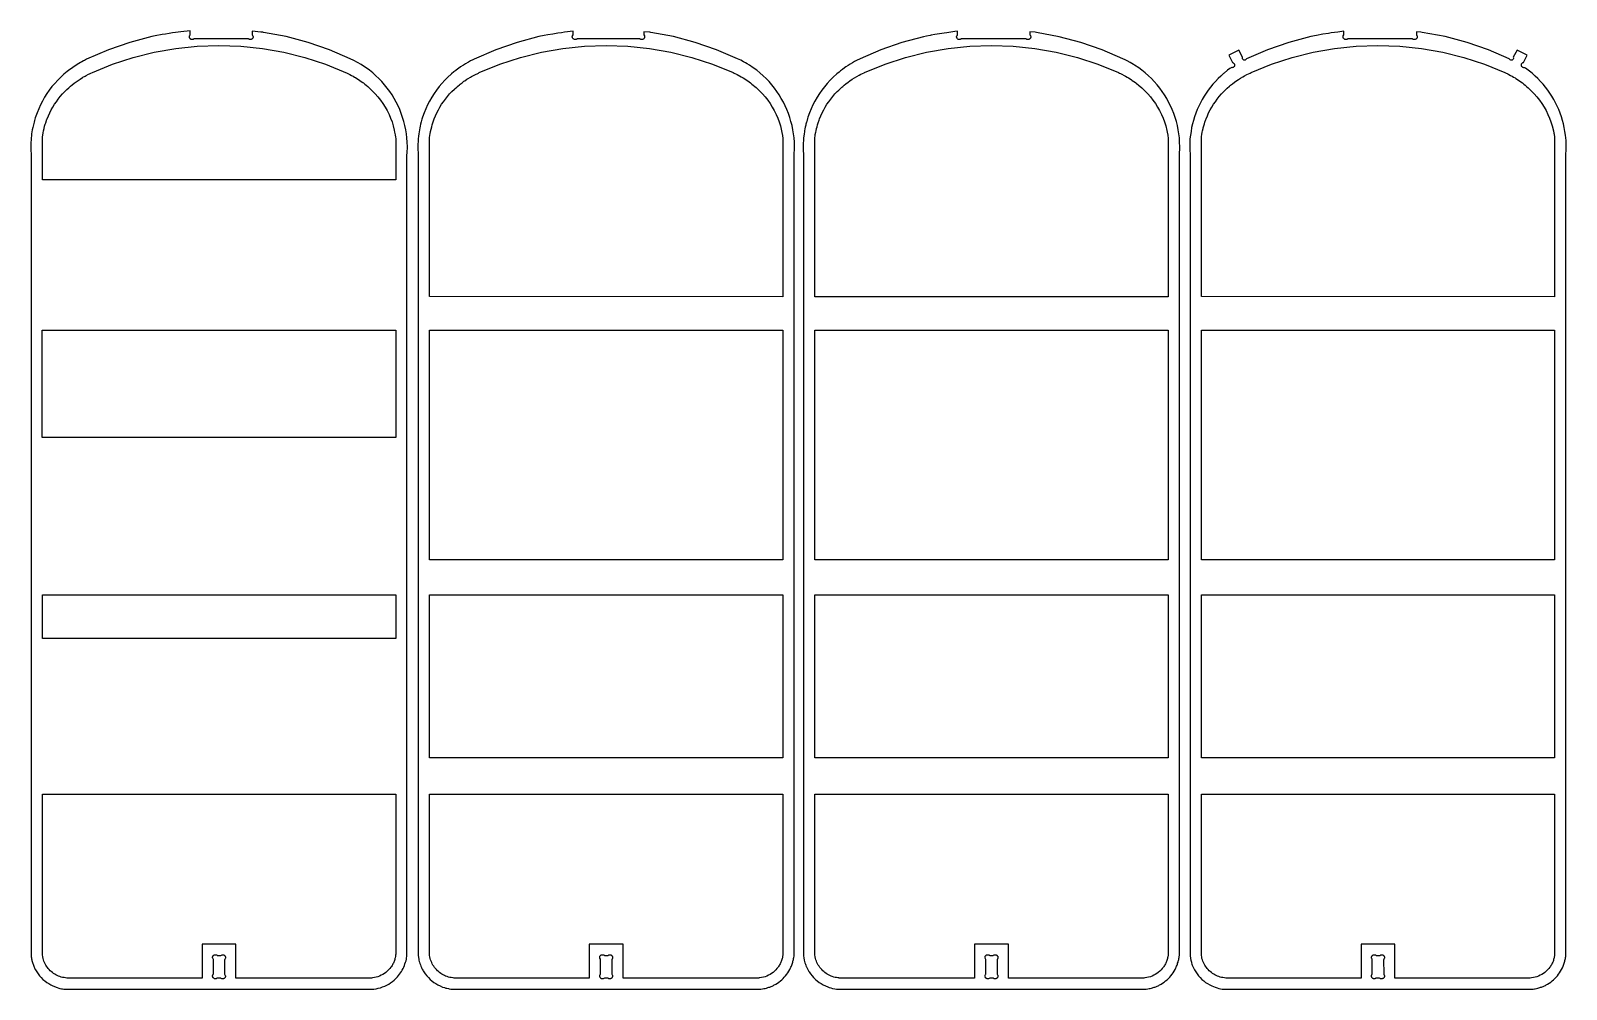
# Model space of a CAD drawing. Extents: x -3293 to 818, y -1259 to 2068.
# Drawn here: x -3293 to -1658, y -1259 to -239 of the extents above; entities that cross this region are included whole.
import ezdxf

# ---------------------------------------------------------------- set-up
doc = ezdxf.new("R2010")
doc.units = 0
doc.layers.get('0').update_dxf_attribs({"linetype": 'CONTINUOUS'})
doc.layers.add('SECTIONCUTEDGES', color=18, linetype='CONTINUOUS')

msp = doc.modelspace()

# ---------------------------------------------------------------- linework, layer by layer
for points in [[(-2868.1, -802.5), (-2868.1, -558), (-2492, -558), (-2492, -802.5)], [(-2868.1, -1013.1), (-2868.1, -839.5), (-2492, -839.5), (-2492, -1013.1)]]:
    msp.add_lwpolyline(points, close=True)
at = {"layer": 'SECTIONCUTEDGES'}
for points in [[(-3284.7, -1242.9), (-3283.1, -1244.9), (-3281.4, -1246.9), (-3279.6, -1248.7), (-3277.6, -1250.3), (-3275.6, -1251.9), (-3273.4, -1253.3), (-3271.2, -1254.6), (-3268.9, -1255.7), (-3266.3, -1256.8), (-3265.5, -1257.1), (-3264.5, -1257.4), (-3262.8, -1258), (-3261.5, -1258.3), (-3259.7, -1258.7), (-3258.8, -1258.8), (-3257.4, -1259), (-3254.9, -1259.3), (-2929.4, -1259.3), (-2927.3, -1259.1), (-2924.9, -1258.7), (-2922.6, -1258.2), (-2920.3, -1257.6), (-2918, -1256.8), (-2915.8, -1255.9), (-2913.6, -1254.9), (-2911.5, -1253.7), (-2909.5, -1252.4), (-2907.5, -1251), (-2905.7, -1249.5), (-2903.9, -1247.8), (-2902.3, -1246.1), (-2901.1, -1244.7), (-2900, -1243.3), (-2899, -1241.9), (-2898, -1240.4), (-2897.1, -1238.8), (-2896.2, -1237.3), (-2895.5, -1235.6), (-2894.8, -1234), (-2894.2, -1232.3), (-2893.6, -1230.6), (-2893.1, -1228.9), (-2892.7, -1227.2), (-2892.5, -1225.7), (-2892.3, -1224.3), (-2892.2, -1223.6), (-2892.2, -1223.2), (-2892.1, -372.7), (-2892.1, -371.8), (-2892, -369.5), (-2891.9, -367.3), (-2891.7, -365.1), (-2891.7, -362.9), (-2891.8, -358), (-2892.2, -353.5), (-2892.7, -349.1), (-2893.4, -344.7), (-2894.3, -340.4), (-2895.4, -336.1), (-2896.7, -331.8), (-2898.1, -327.6), (-2899.7, -323.4), (-2901.5, -319.4), (-2903.5, -315.4), (-2905.7, -311.5), (-2908, -307.7), (-2910.5, -304), (-2913.1, -300.4), (-2915.9, -296.9), (-2918.8, -293.6), (-2921.9, -290.4), (-2925.1, -287.3), (-2928.5, -284.3), (-2931.9, -281.5), (-2935.5, -278.9), (-2939.3, -276.4), (-2940.8, -275.4), (-2944.6, -273.2), (-2948.6, -271.1), (-2952.4, -269.2), (-2974.6, -259.7), (-2997.3, -251.9), (-3020.6, -245.7), (-3044.9, -241.2), (-3045.4, -241.1), (-3047.6, -240.9), (-3056.7, -239.9), (-3056.7, -243.8), (-3056.4, -244.4), (-3056, -245), (-3056, -245.1), (-3055.9, -245.5), (-3055.8, -245.9), (-3055.9, -246.3), (-3055.9, -246.6), (-3056, -246.9), (-3056.2, -247.2), (-3056.3, -247.4), (-3056.6, -247.8), (-3056.7, -248), (-3057.1, -248.3), (-3057.6, -248.5), (-3057.8, -248.6), (-3058.2, -248.8), (-3058.6, -248.8), (-3059.1, -248.8), (-3059.7, -248.7), (-3060.1, -248.5), (-3060.4, -248.4), (-3060.8, -248.1), (-3061, -248), (-3118.6, -248), (-3118.9, -248.2), (-3119.2, -248.4), (-3119.3, -248.5), (-3119.6, -248.6), (-3119.9, -248.7), (-3120.2, -248.8), (-3120.4, -248.8), (-3120.7, -248.8), (-3121, -248.8), (-3121.4, -248.7), (-3121.7, -248.7), (-3121.8, -248.6), (-3122.1, -248.5), (-3122.4, -248.3), (-3122.7, -248.1), (-3122.9, -247.9), (-3123, -247.8), (-3123.3, -247.4), (-3123.5, -246.9), (-3123.6, -246.7), (-3123.7, -246.3), (-3123.7, -245.8), (-3123.7, -245.5), (-3123.5, -245), (-3123.2, -244.4), (-3122.8, -243.7), (-3122.8, -239.4), (-3132.8, -240.6), (-3138.5, -241.3), (-3141.7, -241.7), (-3145.4, -242.3), (-3149.1, -242.9), (-3152.7, -243.5), (-3154.5, -243.8), (-3158.2, -244.5), (-3162, -245.3), (-3163.7, -245.7), (-3187, -251.9), (-3209.8, -259.7), (-3233.2, -269.8), (-3235.5, -271), (-3236.4, -271.5), (-3238.1, -272.4), (-3239.7, -273.3), (-3241.4, -274.3), (-3243, -275.2), (-3244.6, -276.3), (-3246.2, -277.3), (-3247.8, -278.4), (-3249.3, -279.5), (-3250.9, -280.6), (-3252.4, -281.7), (-3253.9, -282.9), (-3257.2, -285.7), (-3260.7, -288.8), (-3263.9, -292.1), (-3267, -295.4), (-3270, -298.9), (-3272.8, -302.6), (-3275.4, -306.3), (-3277.8, -310.2), (-3280.1, -314.2), (-3282.2, -318.2), (-3284.1, -322.4), (-3285.9, -326.6), (-3287.7, -332), (-3288.7, -335.1), (-3289.1, -336.6), (-3289.8, -339.5), (-3290.5, -342.4), (-3291, -344.9), (-3291.3, -347), (-3291.6, -349.2), (-3291.9, -351.3), (-3292.1, -353.4), (-3292.3, -355.6), (-3292.5, -358.3), (-3292.6, -361.1), (-3292.6, -364.1), (-3292.5, -366.2), (-3292.4, -367.8), (-3292.3, -369.4), (-3292.2, -371.9), (-3292.2, -372.7), (-3292.2, -1223.2), (-3292.1, -1223.8), (-3292, -1224.9), (-3291.9, -1225.9), (-3291.7, -1226.9), (-3291.5, -1227.8), (-3291.3, -1228.8), (-3291, -1229.8), (-3290.8, -1230.8), (-3290.5, -1231.8), (-3290.1, -1232.7), (-3289.8, -1233.7), (-3289.4, -1234.6), (-3289, -1235.6), (-3288.6, -1236.5), (-3287.7, -1238.3), (-3287.5, -1238.6), (-3286.2, -1240.8)], [(-2871, -1244.9), (-2869.3, -1246.9), (-2867.5, -1248.7), (-2865.5, -1250.3), (-2863.5, -1251.9), (-2861.3, -1253.3), (-2859.1, -1254.6), (-2856.8, -1255.7), (-2854.1, -1256.9), (-2852.1, -1257.5), (-2850.6, -1258), (-2849.8, -1258.2), (-2848, -1258.6), (-2847.3, -1258.7), (-2845.4, -1259), (-2844.6, -1259.1), (-2842.8, -1259.3), (-2517.3, -1259.3), (-2515.3, -1259.1), (-2513.8, -1258.9), (-2512.3, -1258.6), (-2510.9, -1258.3), (-2509.5, -1258), (-2508.6, -1257.8), (-2507.8, -1257.5), (-2506.9, -1257.2), (-2506, -1256.9), (-2505.2, -1256.6), (-2504.3, -1256.2), (-2503.5, -1255.9), (-2502.7, -1255.5), (-2501.9, -1255.1), (-2501.1, -1254.7), (-2500.3, -1254.2), (-2499.5, -1253.8), (-2497.8, -1252.7), (-2496.2, -1251.6), (-2494.6, -1250.4), (-2493.2, -1249.1), (-2491.7, -1247.8), (-2490.4, -1246.3), (-2489.1, -1244.9), (-2487.9, -1243.3), (-2486.7, -1241.7), (-2485.7, -1240), (-2484.7, -1238.3), (-2483.8, -1236.6), (-2483.4, -1235.6), (-2482.9, -1234.6), (-2482.5, -1233.6), (-2482.2, -1232.6), (-2481.8, -1231.6), (-2481.5, -1230.6), (-2481.2, -1229.5), (-2480.9, -1228.5), (-2480.7, -1227.5), (-2480.5, -1226.4), (-2480.3, -1225.3), (-2480.1, -1224), (-2480.1, -1223.6), (-2480, -1223.2), (-2480, -372.7), (-2480, -372.2), (-2479.9, -369.5), (-2479.7, -366.4), (-2479.6, -364.2), (-2479.6, -362.4), (-2479.7, -358), (-2480.1, -353.5), (-2480.6, -349.1), (-2481.3, -344.7), (-2482.2, -340.4), (-2483.3, -336.1), (-2484.5, -331.8), (-2486, -327.6), (-2487.6, -323.4), (-2489.4, -319.4), (-2491.4, -315.4), (-2493.6, -311.5), (-2495.9, -307.7), (-2498.4, -304), (-2501, -300.4), (-2503.8, -296.9), (-2506.7, -293.6), (-2509.8, -290.4), (-2513, -287.3), (-2516.3, -284.3), (-2519.8, -281.5), (-2523.4, -278.9), (-2527.4, -276.2), (-2530.1, -274.6), (-2531.7, -273.6), (-2533.8, -272.5), (-2536.8, -270.9), (-2540.4, -269.2), (-2562.5, -259.7), (-2585.2, -251.9), (-2608.5, -245.7), (-2632.6, -241.3), (-2633.7, -241.1), (-2640, -240.5), (-2640, -243.8), (-2640, -243.9), (-2639.4, -244.8), (-2639.3, -245.1), (-2639.2, -245.4), (-2639.2, -245.8), (-2639.2, -246.1), (-2639.2, -246.2), (-2639.2, -246.5), (-2639.4, -247), (-2639.5, -247.2), (-2639.6, -247.5), (-2640, -247.9), (-2640.5, -248.3), (-2641, -248.6), (-2641.5, -248.7), (-2641.6, -248.8), (-2642.1, -248.8), (-2642.3, -248.8), (-2642.8, -248.8), (-2643.2, -248.7), (-2643.5, -248.5), (-2643.9, -248.3), (-2644.1, -248.1), (-2644.2, -248), (-2644.3, -248), (-2711, -248), (-2711.3, -248.3), (-2711.6, -248.4), (-2711.8, -248.5), (-2712, -248.6), (-2712.2, -248.7), (-2712.4, -248.7), (-2712.6, -248.8), (-2712.9, -248.8), (-2713.1, -248.8), (-2713.3, -248.8), (-2713.5, -248.8), (-2713.7, -248.7), (-2713.9, -248.7), (-2714.4, -248.5), (-2714.5, -248.4), (-2714.9, -248.2), (-2715.2, -248), (-2715.4, -247.7), (-2715.8, -247), (-2715.9, -246.9), (-2716, -246.5), (-2716.1, -246.2), (-2716.1, -245.9), (-2716.1, -245.6), (-2715.9, -245.1), (-2715.8, -244.9), (-2715.2, -243.8), (-2715.2, -243.7), (-2715.2, -239.9), (-2724.5, -241.1), (-2727.5, -241.5), (-2731.5, -242), (-2736.9, -242.9), (-2742.1, -243.8), (-2746, -244.5), (-2751.6, -245.7), (-2774.9, -251.9), (-2797.6, -259.7), (-2820.7, -269.6), (-2822, -270.3), (-2824.3, -271.4), (-2826.5, -272.7), (-2827.3, -273.1), (-2829.7, -274.5), (-2832, -275.9), (-2832.7, -276.4), (-2835, -277.9), (-2837.2, -279.5), (-2838, -280), (-2840.1, -281.7), (-2842.3, -283.3), (-2844.6, -285.2), (-2845.1, -285.7), (-2848.6, -288.8), (-2851.8, -292.1), (-2854.9, -295.4), (-2857.9, -298.9), (-2860.7, -302.6), (-2863.3, -306.3), (-2865.7, -310.2), (-2868, -314.2), (-2870.1, -318.2), (-2872, -322.4), (-2873.8, -326.6), (-2875.4, -331.4), (-2876.1, -333.4), (-2876.9, -336.3), (-2877.6, -338.8), (-2878, -340.8), (-2878.5, -342.9), (-2878.8, -344.9), (-2879.2, -346.9), (-2879.5, -349), (-2879.8, -351.6), (-2880.1, -354.3), (-2880.3, -357), (-2880.5, -360.6), (-2880.5, -361.5), (-2880.5, -364.5), (-2880.4, -366.4), (-2880.2, -368.7), (-2880.1, -370.4), (-2880.1, -373.1), (-2880, -1223.8), (-2879.9, -1224.5), (-2879.8, -1225.3), (-2879.5, -1227.3), (-2879.3, -1228.3), (-2879, -1229.7), (-2878.7, -1230.6), (-2878.3, -1231.9), (-2877.8, -1233.3), (-2877.3, -1234.6), (-2876.7, -1236), (-2876.5, -1236.4), (-2875.9, -1237.7), (-2875.3, -1238.8), (-2874.8, -1239.6), (-2874.1, -1240.8), (-2872.6, -1242.9)], [(-2460.9, -1244.9), (-2459.2, -1246.9), (-2457.3, -1248.7), (-2455.4, -1250.3), (-2453.3, -1251.9), (-2451.2, -1253.3), (-2449, -1254.6), (-2446.7, -1255.7), (-2444.1, -1256.8), (-2442.5, -1257.4), (-2440.8, -1257.9), (-2439, -1258.4), (-2438.6, -1258.4), (-2436.7, -1258.8), (-2434.8, -1259.1), (-2433.7, -1259.2), (-2432.7, -1259.3), (-2107.1, -1259.3), (-2106.2, -1259.2), (-2105.3, -1259.1), (-2103.6, -1258.9), (-2102.2, -1258.6), (-2100.8, -1258.3), (-2099.4, -1258), (-2098.5, -1257.8), (-2097.6, -1257.5), (-2096.7, -1257.2), (-2095.9, -1256.9), (-2095, -1256.6), (-2094.2, -1256.2), (-2093.4, -1255.9), (-2092.5, -1255.5), (-2091.7, -1255.1), (-2090.9, -1254.7), (-2090.1, -1254.2), (-2089.3, -1253.8), (-2087.7, -1252.7), (-2086, -1251.6), (-2084.5, -1250.4), (-2083, -1249.1), (-2081.6, -1247.8), (-2080.2, -1246.3), (-2078.9, -1244.9), (-2077.7, -1243.3), (-2076.6, -1241.7), (-2075.5, -1240), (-2074.5, -1238.3), (-2073.7, -1236.6), (-2073.2, -1235.6), (-2072.8, -1234.6), (-2072.4, -1233.6), (-2072, -1232.6), (-2071.7, -1231.6), (-2071.3, -1230.6), (-2071.1, -1229.5), (-2070.8, -1228.5), (-2070.5, -1227.5), (-2070.3, -1226.4), (-2070.2, -1225.3), (-2070, -1224.2), (-2069.9, -1223.2), (-2069.9, -372.7), (-2069.8, -371.3), (-2069.7, -368.7), (-2069.5, -366), (-2069.5, -365.1), (-2069.4, -362.9), (-2069.6, -358), (-2069.9, -353.5), (-2070.4, -349.1), (-2071.1, -344.7), (-2072, -340.4), (-2073.1, -336.1), (-2074.4, -331.8), (-2075.8, -327.6), (-2077.5, -323.4), (-2079.3, -319.4), (-2081.3, -315.4), (-2083.4, -311.5), (-2085.7, -307.7), (-2088.2, -304), (-2090.8, -300.4), (-2093.6, -296.9), (-2096.6, -293.6), (-2099.6, -290.4), (-2102.8, -287.3), (-2106.2, -284.3), (-2109.7, -281.5), (-2113.2, -278.9), (-2117.5, -276.1), (-2118.7, -275.3), (-2122.4, -273.1), (-2125.6, -271.4), (-2127.5, -270.5), (-2130.2, -269.2), (-2152.1, -259.8), (-2174.6, -252), (-2197.7, -245.8), (-2221.8, -241.3), (-2223.4, -241.1), (-2228.9, -240.6), (-2228.9, -243.7), (-2228.9, -243.9), (-2228.4, -244.6), (-2228.2, -245), (-2228.1, -245.4), (-2228, -245.8), (-2228, -246), (-2228.1, -246.5), (-2228.2, -246.9), (-2228.4, -247.2), (-2228.5, -247.4), (-2228.7, -247.8), (-2229, -248.1), (-2229.3, -248.3), (-2229.7, -248.5), (-2230.1, -248.7), (-2230.3, -248.7), (-2230.7, -248.8), (-2231.1, -248.8), (-2231.6, -248.8), (-2232.1, -248.7), (-2232.5, -248.4), (-2232.7, -248.3), (-2233, -248.1), (-2233.1, -248), (-2233.2, -248), (-2302, -248), (-2302.2, -248.2), (-2302.3, -248.3), (-2302.7, -248.5), (-2303, -248.7), (-2303.4, -248.8), (-2303.8, -248.8), (-2304.1, -248.8), (-2304.5, -248.8), (-2304.9, -248.7), (-2305.2, -248.6), (-2305.6, -248.4), (-2305.9, -248.2), (-2306.2, -247.9), (-2306.5, -247.5), (-2306.7, -247.2), (-2306.8, -246.9), (-2306.9, -246.5), (-2307, -246.4), (-2307, -246), (-2307, -245.7), (-2307, -245.6), (-2306.9, -245.3), (-2306.8, -244.9), (-2306.2, -244), (-2306.1, -243.7), (-2306.1, -240), (-2308.9, -240.4), (-2317.3, -241.5), (-2320.3, -241.9), (-2325.2, -242.6), (-2330.2, -243.4), (-2334.1, -244.2), (-2335.3, -244.4), (-2339.1, -245.2), (-2342.2, -245.9), (-2365.2, -252), (-2387.7, -259.8), (-2409.8, -269.3), (-2411.1, -269.9), (-2412.3, -270.5), (-2415.6, -272.3), (-2417.9, -273.6), (-2420.3, -275), (-2422.6, -276.4), (-2424.8, -277.9), (-2426.3, -279), (-2428.6, -280.6), (-2430.7, -282.2), (-2432.2, -283.4), (-2434.6, -285.4), (-2438.4, -288.9), (-2441.7, -292.1), (-2444.8, -295.5), (-2447.7, -299), (-2450.5, -302.6), (-2453.1, -306.3), (-2455.6, -310.2), (-2457.9, -314.2), (-2460, -318.2), (-2461.9, -322.4), (-2463.6, -326.6), (-2465.3, -331.4), (-2465.8, -332.9), (-2466.6, -335.9), (-2466.9, -336.8), (-2467.4, -338.8), (-2467.6, -339.8), (-2468.1, -341.9), (-2468.5, -343.9), (-2468.9, -345.9), (-2469, -346.9), (-2469.3, -349), (-2469.7, -351.6), (-2469.9, -353.4), (-2470.1, -356.1), (-2470.3, -358.9), (-2470.4, -361.9), (-2470.4, -364.1), (-2470.3, -364.9), (-2470.2, -367.1), (-2470, -370.4), (-2469.9, -373.1), (-2469.9, -1223.6), (-2469.6, -1225.8), (-2469.5, -1226.3), (-2469.3, -1227.8), (-2469.2, -1228.3), (-2468.8, -1229.7), (-2468.4, -1231), (-2468, -1232.4), (-2467.5, -1233.7), (-2467, -1235.1), (-2466.8, -1235.5), (-2466.2, -1236.8), (-2465, -1238.9), (-2464.2, -1240.3), (-2464, -1240.7), (-2462.5, -1242.9)], [(-2052.5, -1240.8), (-2051, -1242.9), (-2049.5, -1244.9), (-2047.7, -1246.9), (-2045.9, -1248.7), (-2044, -1250.3), (-2041.9, -1251.9), (-2039.8, -1253.3), (-2037.5, -1254.6), (-2035.2, -1255.7), (-2031.7, -1257.1), (-2029.7, -1257.8), (-2027.9, -1258.3), (-2026.1, -1258.7), (-2024.2, -1259), (-2022.3, -1259.2), (-2021.2, -1259.3), (-1695.7, -1259.3), (-1693.7, -1259.1), (-1693.1, -1259), (-1691.7, -1258.8), (-1691.2, -1258.7), (-1689.8, -1258.5), (-1688.4, -1258.1), (-1687.1, -1257.8), (-1686.2, -1257.5), (-1685.3, -1257.2), (-1684.5, -1256.9), (-1683.6, -1256.6), (-1682.8, -1256.2), (-1681.9, -1255.9), (-1681.1, -1255.5), (-1680.3, -1255.1), (-1679.5, -1254.7), (-1678.7, -1254.2), (-1677.9, -1253.8), (-1676.2, -1252.7), (-1674.6, -1251.6), (-1673.1, -1250.4), (-1671.6, -1249.1), (-1670.1, -1247.8), (-1668.8, -1246.3), (-1667.5, -1244.9), (-1666.3, -1243.3), (-1665.2, -1241.7), (-1664.1, -1240), (-1663.1, -1238.3), (-1662.2, -1236.6), (-1661.8, -1235.6), (-1661.4, -1234.6), (-1661, -1233.6), (-1660.6, -1232.6), (-1660.2, -1231.6), (-1659.9, -1230.6), (-1659.6, -1229.5), (-1659.4, -1228.5), (-1659.1, -1227.5), (-1658.9, -1226.4), (-1658.7, -1225.3), (-1658.6, -1224.3), (-1658.5, -1223.4), (-1658.5, -1223.2), (-1658.5, -372.7), (-1658.4, -370), (-1658.2, -367.3), (-1658, -365.1), (-1658, -362.9), (-1658.1, -358.3), (-1658.3, -356.1), (-1658.8, -350.4), (-1659.4, -346.5), (-1660.1, -342.5), (-1661, -338.6), (-1662.1, -334.8), (-1663.2, -330.9), (-1664.6, -327.2), (-1666.1, -323.4), (-1667.7, -319.8), (-1669.4, -316.2), (-1671.3, -312.6), (-1673.4, -309.2), (-1675.5, -305.8), (-1677.8, -302.5), (-1680.2, -299.3), (-1682.8, -296.3), (-1685.4, -293.3), (-1688.2, -290.4), (-1691.1, -287.6), (-1694.1, -284.9), (-1695.7, -283.6), (-1697.2, -282.4), (-1699.9, -280.3), (-1701.3, -279.3), (-1702.2, -278.9), (-1702.3, -278.9), (-1703.1, -278.8), (-1703.8, -278.6), (-1704.3, -278.4), (-1704.6, -278.3), (-1704.8, -278.1), (-1705, -278), (-1705.2, -277.8), (-1705.3, -277.6), (-1705.4, -277.4), (-1705.6, -277.2), (-1705.7, -276.9), (-1705.7, -276.7), (-1705.8, -276.5), (-1705.8, -276.2), (-1705.8, -276), (-1705.8, -275.8), (-1705.8, -275.5), (-1705.8, -275.3), (-1705.7, -275), (-1705.6, -274.8), (-1705.5, -274.6), (-1705.4, -274.4), (-1705.2, -274.2), (-1705.1, -274), (-1704.9, -273.8), (-1704.7, -273.7), (-1704.5, -273.5), (-1704.1, -273.3), (-1703.8, -273.2), (-1703.7, -273.2), (-1699.8, -265.5), (-1710.4, -260), (-1714.4, -267.7), (-1714.2, -268.3), (-1714.3, -268.9), (-1714.5, -269.5), (-1714.8, -270), (-1715.3, -270.4), (-1715.8, -270.7), (-1716.4, -270.8), (-1717, -270.7), (-1717.6, -270.5), (-1718.1, -270.2), (-1718.5, -269.7), (-1718.8, -269.2), (-1740.9, -259.7), (-1763.6, -251.9), (-1786.9, -245.7), (-1811.3, -241.2), (-1812.8, -241), (-1817.5, -240.6), (-1817.5, -243.8), (-1817.4, -244), (-1816.9, -244.8), (-1816.8, -245.1), (-1816.8, -245.3), (-1816.7, -245.6), (-1816.6, -245.9), (-1816.7, -246.2), (-1816.7, -246.4), (-1816.8, -246.8), (-1817, -247.3), (-1817.3, -247.7), (-1817.5, -247.9), (-1818.3, -248.5), (-1818.8, -248.7), (-1819.1, -248.8), (-1819.6, -248.8), (-1819.9, -248.8), (-1820.3, -248.8), (-1820.9, -248.6), (-1821.4, -248.3), (-1821.8, -248), (-1890.5, -248), (-1890.6, -248), (-1890.9, -248.3), (-1891.2, -248.5), (-1891.4, -248.6), (-1891.7, -248.7), (-1891.9, -248.7), (-1892.2, -248.8), (-1892.4, -248.8), (-1892.7, -248.8), (-1893, -248.8), (-1893.2, -248.8), (-1893.5, -248.7), (-1893.7, -248.6), (-1894, -248.5), (-1894.2, -248.4), (-1894.4, -248.2), (-1894.6, -248), (-1894.8, -247.8), (-1895, -247.6), (-1895.1, -247.4), (-1895.3, -247.2), (-1895.4, -246.9), (-1895.5, -246.7), (-1895.5, -246.4), (-1895.6, -246.2), (-1895.6, -245.5), (-1895.4, -244.9), (-1894.7, -243.8), (-1894.7, -243.7), (-1894.7, -240), (-1901.3, -240.8), (-1908.3, -241.8), (-1911.1, -242.2), (-1917.3, -243.2), (-1923.8, -244.4), (-1929.9, -245.7), (-1953.3, -251.9), (-1976.1, -259.7), (-1998.4, -269.3), (-1998.8, -269.5), (-1999.1, -269.9), (-1999.5, -270.3), (-2000, -270.6), (-2000.5, -270.7), (-2001, -270.7), (-2001.1, -270.7), (-2001.6, -270.5), (-2002, -270.2), (-2002.4, -269.8), (-2002.7, -269.3), (-2002.8, -268.8), (-2002.8, -268.2), (-2002.6, -267.7), (-2006.5, -260), (-2017.2, -265.5), (-2013.2, -273.2), (-2013.1, -273.3), (-2012.3, -273.8), (-2011.8, -274.2), (-2011.7, -274.3), (-2011.4, -274.6), (-2011.3, -275), (-2011.1, -275.4), (-2011.1, -275.9), (-2011.1, -276.4), (-2011.2, -276.7), (-2011.3, -276.9), (-2011.3, -277.1), (-2011.4, -277.3), (-2011.6, -277.5), (-2011.7, -277.7), (-2011.8, -277.8), (-2012, -278), (-2012.1, -278.1), (-2012.3, -278.3), (-2012.5, -278.4), (-2012.9, -278.5), (-2013.3, -278.7), (-2013.5, -278.7), (-2014, -278.8), (-2014.6, -278.7), (-2014.9, -278.8), (-2015.6, -279.3), (-2016.3, -279.7), (-2018.7, -281.5), (-2022.3, -284.4), (-2022.9, -284.9), (-2025.9, -287.6), (-2028.7, -290.4), (-2031.5, -293.3), (-2034.2, -296.3), (-2036.7, -299.3), (-2039.1, -302.5), (-2041.4, -305.8), (-2043.6, -309.2), (-2045.6, -312.6), (-2047.5, -316.2), (-2049.3, -319.8), (-2050.9, -323.4), (-2052.4, -327.2), (-2053.7, -330.9), (-2054.9, -334.8), (-2055.9, -338.6), (-2056.8, -342.5), (-2057.5, -346.5), (-2058.1, -350.4), (-2058.6, -354.6), (-2058.9, -359.6), (-2058.9, -361.1), (-2058.9, -363.7), (-2058.9, -365.8), (-2058.5, -371.3), (-2058.5, -373.1), (-2058.5, -1223.3), (-2058.4, -1224.2), (-2058.2, -1225.8), (-2058.1, -1226.6), (-2057.7, -1228.3), (-2057.5, -1229.2), (-2057.1, -1230.6), (-2057, -1231), (-2056.6, -1232.4), (-2056.1, -1233.7), (-2055.6, -1235.1), (-2055, -1236.4), (-2054.3, -1237.7), (-2053.8, -1238.6)], [(-3280.2, -397.9), (-3280.2, -354.1), (-3280, -352.3), (-3279.7, -350.5), (-3279.3, -348.2), (-3278.9, -345.9), (-3278.4, -343.6), (-3277.8, -341.1), (-3277.1, -338.9), (-3276.6, -337.3), (-3275.3, -333.5), (-3275.1, -333), (-3273.8, -329.8), (-3272.3, -326.7), (-3270.8, -323.7), (-3269.1, -320.7), (-3267.3, -317.7), (-3265.3, -314.9), (-3263.3, -312.1), (-3261.1, -309.4), (-3258.8, -306.7), (-3256.2, -304), (-3254.2, -302), (-3252.2, -300.2), (-3250.1, -298.4), (-3248.4, -297), (-3246.3, -295.3), (-3244.2, -293.8), (-3242, -292.2), (-3239.9, -290.8), (-3237.5, -289.3), (-3237, -289), (-3234.5, -287.6), (-3233.5, -287.1), (-3231, -285.8), (-3230, -285.3), (-3228.6, -284.6), (-3227, -283.8), (-3205.4, -275), (-3183.5, -267.9), (-3161.1, -262.3), (-3138.3, -258.2), (-3115.3, -255.8), (-3092.2, -255), (-3069, -255.8), (-3046, -258.2), (-3023.2, -262.3), (-3000.8, -267.9), (-2978.9, -275), (-2955.7, -284.6), (-2952.8, -286), (-2951.1, -286.9), (-2949.4, -287.8), (-2947.8, -288.8), (-2947, -289.2), (-2945.4, -290.2), (-2943.8, -291.2), (-2942.2, -292.3), (-2940.7, -293.3), (-2939.2, -294.4), (-2938.5, -295), (-2937, -296.1), (-2935.5, -297.3), (-2933.9, -298.6), (-2932.3, -300), (-2929, -303.2), (-2925.9, -306.4), (-2923, -309.7), (-2920.2, -313.2), (-2917.7, -316.8), (-2915.3, -320.6), (-2913.2, -324.4), (-2911.2, -328.4), (-2909.5, -332.4), (-2908, -336.5), (-2906.7, -340.7), (-2905.6, -345.2), (-2905.2, -347.2), (-2904.6, -350.1), (-2904.3, -352.8), (-2904.1, -354.2), (-2904.1, -397.9)], [(-2868.1, -522.3), (-2868.1, -354), (-2868, -353.2), (-2867.6, -350.5), (-2867.4, -349), (-2866.9, -346.7), (-2866.5, -344.3), (-2865.8, -341.7), (-2865.2, -339.5), (-2864.5, -337.3), (-2863.8, -335.3), (-2863, -333), (-2861.7, -329.8), (-2860.2, -326.7), (-2858.7, -323.7), (-2857, -320.7), (-2855.2, -317.7), (-2853.2, -314.9), (-2851.2, -312.1), (-2849, -309.4), (-2846.7, -306.7), (-2844.3, -304.2), (-2841.5, -301.5), (-2840.8, -300.8), (-2839.1, -299.3), (-2838, -298.4), (-2836.3, -297), (-2835.6, -296.4), (-2833.5, -294.8), (-2831.4, -293.2), (-2830.6, -292.7), (-2828.2, -291.1), (-2826.8, -290.2), (-2824.4, -288.7), (-2823.4, -288.2), (-2821.9, -287.3), (-2819.9, -286.3), (-2816.1, -284.4), (-2815.2, -283.9), (-2793.3, -275), (-2771.4, -267.9), (-2749, -262.3), (-2726.2, -258.2), (-2703.2, -255.8), (-2680.1, -255), (-2656.9, -255.8), (-2633.9, -258.2), (-2611.1, -262.3), (-2588.7, -267.9), (-2566.8, -275), (-2544.8, -284), (-2543.9, -284.4), (-2540.6, -286), (-2539, -286.9), (-2538.2, -287.4), (-2536.5, -288.3), (-2534.9, -289.2), (-2534.1, -289.7), (-2532.5, -290.7), (-2530.9, -291.8), (-2529.4, -292.8), (-2527.9, -293.9), (-2526.4, -295), (-2524.9, -296.1), (-2523.4, -297.3), (-2521.8, -298.6), (-2520.4, -299.9), (-2516.9, -303.2), (-2513.8, -306.4), (-2510.8, -309.7), (-2508.1, -313.2), (-2505.6, -316.8), (-2503.2, -320.6), (-2501.1, -324.4), (-2499.1, -328.4), (-2497.4, -332.4), (-2495.9, -336.5), (-2494.6, -340.7), (-2493.3, -346), (-2492.9, -347.7), (-2492.4, -351), (-2492, -354.2), (-2492, -522.4)], [(-2457.9, -522.4), (-2457.9, -354.1), (-2457.9, -353.5), (-2457.6, -351.3), (-2457.4, -349.8), (-2456.9, -347.4), (-2456.6, -345.9), (-2456.1, -343.6), (-2455.6, -341.7), (-2455, -339.5), (-2454.4, -337.3), (-2453.3, -334.4), (-2452.9, -333.2), (-2451.5, -329.8), (-2450.1, -326.7), (-2448.5, -323.7), (-2446.8, -320.7), (-2445, -317.7), (-2443.1, -314.9), (-2441, -312.1), (-2438.8, -309.4), (-2436.5, -306.7), (-2434, -304.1), (-2432.4, -302.5), (-2430.6, -300.8), (-2429.3, -299.6), (-2428.2, -298.7), (-2426.8, -297.5), (-2424.8, -295.9), (-2422.6, -294.3), (-2420.5, -292.7), (-2418.1, -291.1), (-2415.7, -289.6), (-2413.3, -288.2), (-2410.8, -286.8), (-2408.8, -285.8), (-2405.3, -284.1), (-2404.9, -283.9), (-2383.2, -275), (-2361.3, -267.9), (-2338.9, -262.3), (-2316.1, -258.2), (-2293.1, -255.8), (-2269.9, -255), (-2246.7, -255.8), (-2223.7, -258.2), (-2200.9, -262.3), (-2178.5, -267.9), (-2156.6, -275), (-2134.8, -284), (-2133.6, -284.5), (-2132.7, -284.9), (-2131, -285.8), (-2128.8, -286.9), (-2127.2, -287.8), (-2125.5, -288.8), (-2123.9, -289.7), (-2122.3, -290.7), (-2120.8, -291.8), (-2120, -292.3), (-2118.5, -293.3), (-2117.7, -293.9), (-2116.2, -295), (-2115.5, -295.6), (-2114, -296.7), (-2113.3, -297.3), (-2111.8, -298.5), (-2110, -300.1), (-2106.7, -303.2), (-2103.6, -306.4), (-2100.7, -309.7), (-2098, -313.2), (-2095.4, -316.8), (-2093.1, -320.6), (-2090.9, -324.4), (-2089, -328.4), (-2087.2, -332.4), (-2085.7, -336.5), (-2084.4, -340.7), (-2083.2, -345.7), (-2082.8, -347.4), (-2082.3, -350.5), (-2081.8, -354.2), (-2081.9, -522.4)], [(-2046.5, -522.3), (-2046.5, -354.2), (-2046.3, -352.1), (-2045.9, -349.8), (-2045.5, -347.4), (-2045.2, -345.9), (-2044.7, -343.6), (-2044.5, -342.8), (-2043.9, -340.6), (-2043.3, -338.4), (-2042.8, -336.8), (-2041.8, -334), (-2041.4, -333), (-2040.1, -329.8), (-2038.7, -326.7), (-2037.1, -323.7), (-2035.4, -320.7), (-2033.6, -317.7), (-2031.6, -314.9), (-2029.6, -312.1), (-2027.4, -309.4), (-2025.1, -306.7), (-2022.7, -304.2), (-2021.1, -302.6), (-2019.9, -301.5), (-2018.9, -300.5), (-2016.4, -298.4), (-2015.4, -297.5), (-2013.3, -295.9), (-2011.2, -294.3), (-2009.8, -293.2), (-2007.1, -291.4), (-2004.7, -289.9), (-2002.3, -288.5), (-2000.4, -287.3), (-1997.9, -286), (-1994.6, -284.4), (-1993.4, -283.9), (-1971.8, -275), (-1949.8, -267.9), (-1927.4, -262.3), (-1904.7, -258.2), (-1881.6, -255.8), (-1858.5, -255), (-1835.3, -255.8), (-1812.3, -258.2), (-1789.5, -262.3), (-1767.1, -267.9), (-1745.2, -275), (-1723.3, -284), (-1722.7, -284.3), (-1720.3, -285.4), (-1719.1, -286), (-1717.4, -286.9), (-1715.8, -287.8), (-1714.1, -288.8), (-1712.5, -289.7), (-1711.7, -290.2), (-1710.1, -291.2), (-1708.6, -292.3), (-1707.8, -292.8), (-1706.3, -293.9), (-1704.8, -295), (-1703.3, -296.1), (-1701.8, -297.3), (-1700.2, -298.6), (-1698.5, -300.1), (-1695.3, -303.2), (-1692.2, -306.4), (-1689.3, -309.7), (-1686.5, -313.2), (-1684, -316.8), (-1681.6, -320.6), (-1679.5, -324.4), (-1677.5, -328.4), (-1675.8, -332.4), (-1674.3, -336.5), (-1673, -340.7), (-1671.7, -346), (-1671.3, -348.3), (-1671, -349.6), (-1670.6, -352.8), (-1670.4, -354.2), (-1670.4, -522.4)], [(-3280.3, -672.1), (-3280.3, -558), (-2904.1, -558), (-2904.1, -672.1)], [(-2457.9, -802.5), (-2457.9, -557.9), (-2081.9, -558), (-2081.9, -802.5)], [(-2046.5, -802.5), (-2046.5, -558), (-1670.4, -558), (-1670.4, -802.5)], [(-3280.2, -886.1), (-3280.2, -839.5), (-2904.1, -839.5), (-2904.1, -886.1)], [(-2457.9, -1013.1), (-2457.9, -839.5), (-2081.9, -839.5), (-2081.9, -1013.1)], [(-2046.5, -1013), (-2046.5, -839.5), (-1670.4, -839.5), (-1670.4, -1013.1)], [(-3274.8, -1236), (-3275.7, -1234.8), (-3276.5, -1233.5), (-3277.3, -1232.1), (-3277.9, -1230.7), (-3278.5, -1229.3), (-3279, -1227.9), (-3279.4, -1226.4), (-3279.8, -1224.9), (-3280.2, -1222.6), (-3280.2, -1222.2), (-3280.2, -1051.7), (-2904.1, -1051.7), (-2904.1, -1222.3), (-2904.2, -1222.8), (-2904.2, -1223.5), (-2904.4, -1224.4), (-2904.6, -1225.7), (-2904.9, -1226.7), (-2905.1, -1227.7), (-2905.4, -1228.6), (-2905.8, -1229.6), (-2906.2, -1230.5), (-2906.6, -1231.4), (-2907, -1232.3), (-2907.5, -1233.2), (-2908, -1234.1), (-2908.6, -1234.9), (-2909.2, -1235.8), (-2910.4, -1237.3), (-2911.7, -1238.7), (-2913.1, -1240), (-2914.5, -1241.3), (-2916.1, -1242.4), (-2917.7, -1243.5), (-2919.4, -1244.4), (-2921.2, -1245.2), (-2923, -1245.9), (-2924.8, -1246.4), (-2926.7, -1246.8), (-2928.8, -1247.2), (-2929.7, -1247.3), (-2930.2, -1247.3), (-3074.2, -1247.3), (-3074.2, -1211.4), (-3110.1, -1211.4), (-3110.1, -1247.3), (-3254.3, -1247.3), (-3255.6, -1247.2), (-3257.1, -1246.9), (-3258.6, -1246.6), (-3260.1, -1246.3), (-3261.5, -1245.8), (-3263, -1245.3), (-3264.4, -1244.7), (-3265.7, -1244), (-3267, -1243.2), (-3268.3, -1242.4), (-3269.5, -1241.5), (-3270.7, -1240.5), (-3271.8, -1239.5), (-3272.9, -1238.4), (-3273.9, -1237.2)], [(-2854.9, -1243.2), (-2856.2, -1242.4), (-2857.4, -1241.5), (-2858.6, -1240.5), (-2859.7, -1239.5), (-2860.8, -1238.4), (-2861.8, -1237.2), (-2862.7, -1236), (-2863.6, -1234.8), (-2864.4, -1233.5), (-2865.1, -1232.1), (-2865.8, -1230.7), (-2866.4, -1229.3), (-2866.9, -1227.9), (-2867.3, -1226.4), (-2867.7, -1224.9), (-2868, -1223.2), (-2868.1, -1222.4), (-2868.1, -1222.2), (-2868.1, -1051.7), (-2492, -1051.7), (-2492, -1222.6), (-2492.1, -1223.3), (-2492.2, -1224), (-2492.3, -1224.7), (-2492.5, -1225.7), (-2492.8, -1226.7), (-2493, -1227.7), (-2493.3, -1228.6), (-2493.7, -1229.6), (-2494.1, -1230.5), (-2494.5, -1231.4), (-2494.9, -1232.3), (-2495.4, -1233.2), (-2495.9, -1234.1), (-2496.5, -1234.9), (-2497.1, -1235.8), (-2498.3, -1237.3), (-2499.6, -1238.7), (-2500.9, -1240), (-2502.4, -1241.3), (-2504, -1242.4), (-2505.6, -1243.5), (-2507.3, -1244.4), (-2509.1, -1245.2), (-2510.9, -1245.9), (-2512.7, -1246.4), (-2514.6, -1246.8), (-2517.2, -1247.2), (-2517.7, -1247.3), (-2518.1, -1247.3), (-2662.1, -1247.3), (-2662.1, -1211.4), (-2698, -1211.4), (-2698, -1247.3), (-2842, -1247.3), (-2842.8, -1247.2), (-2843.3, -1247.2), (-2845, -1246.9), (-2846.5, -1246.6), (-2848, -1246.3), (-2849.4, -1245.8), (-2850.9, -1245.3), (-2852.3, -1244.7), (-2853.6, -1244)], [(-2451.6, -1237.2), (-2452.6, -1236), (-2453.4, -1234.8), (-2454.3, -1233.5), (-2455, -1232.1), (-2455.7, -1230.7), (-2456.2, -1229.3), (-2456.7, -1227.9), (-2457.2, -1226.4), (-2457.5, -1224.9), (-2457.9, -1222.8), (-2457.9, -1222.2), (-2457.9, -1051.7), (-2081.9, -1051.7), (-2081.9, -1222.5), (-2081.9, -1222.9), (-2082.2, -1224.7), (-2082.4, -1225.7), (-2082.6, -1226.7), (-2082.9, -1227.7), (-2083.2, -1228.6), (-2083.5, -1229.6), (-2083.9, -1230.5), (-2084.3, -1231.4), (-2084.8, -1232.3), (-2085.3, -1233.2), (-2085.8, -1234.1), (-2086.3, -1234.9), (-2086.9, -1235.8), (-2088.1, -1237.3), (-2089.4, -1238.7), (-2090.8, -1240), (-2092.3, -1241.3), (-2093.8, -1242.4), (-2095.5, -1243.5), (-2097.2, -1244.4), (-2098.9, -1245.2), (-2100.7, -1245.9), (-2102.6, -1246.4), (-2104.4, -1246.8), (-2106.7, -1247.2), (-2107.6, -1247.3), (-2107.9, -1247.3), (-2251.9, -1247.3), (-2251.9, -1211.4), (-2287.9, -1211.4), (-2287.9, -1247.3), (-2432.1, -1247.3), (-2432.5, -1247.2), (-2433.4, -1247.2), (-2434.9, -1246.9), (-2436.4, -1246.6), (-2437.8, -1246.3), (-2439.3, -1245.8), (-2440.7, -1245.3), (-2442.1, -1244.7), (-2443.4, -1244), (-2444.8, -1243.2), (-2446, -1242.4), (-2447.3, -1241.5), (-2448.4, -1240.5), (-2449.5, -1239.5), (-2450.6, -1238.4)], [(-2039.2, -1238.4), (-2040.2, -1237.2), (-2041.1, -1236), (-2042, -1234.8), (-2042.8, -1233.5), (-2043.6, -1232.1), (-2044.2, -1230.7), (-2044.8, -1229.3), (-2045.3, -1227.9), (-2045.8, -1226.4), (-2046.1, -1224.9), (-2046.4, -1223.2), (-2046.5, -1222.3), (-2046.5, -1051.7), (-1670.4, -1051.7), (-1670.4, -1222.4), (-1670.5, -1223), (-1670.7, -1224.2), (-1670.8, -1224.7), (-1671, -1225.7), (-1671.2, -1226.7), (-1671.5, -1227.7), (-1671.8, -1228.6), (-1672.1, -1229.6), (-1672.5, -1230.5), (-1672.9, -1231.4), (-1673.3, -1232.3), (-1673.8, -1233.2), (-1674.4, -1234.1), (-1674.9, -1234.9), (-1675.5, -1235.8), (-1676.7, -1237.3), (-1678, -1238.7), (-1679.4, -1240), (-1680.8, -1241.3), (-1682.4, -1242.4), (-1684, -1243.5), (-1685.7, -1244.4), (-1687.5, -1245.2), (-1689.3, -1245.9), (-1691.1, -1246.4), (-1693, -1246.8), (-1695.1, -1247.2), (-1696.3, -1247.3), (-1696.5, -1247.3), (-1840.5, -1247.3), (-1840.5, -1211.4), (-1876.4, -1211.4), (-1876.4, -1247.3), (-2020.6, -1247.3), (-2021.9, -1247.2), (-2023.5, -1246.9), (-2024.9, -1246.6), (-2026.4, -1246.3), (-2027.9, -1245.8), (-2029.3, -1245.3), (-2030.7, -1244.7), (-2032, -1244), (-2033.3, -1243.2), (-2034.6, -1242.4), (-2035.8, -1241.5), (-2037, -1240.5), (-2038.1, -1239.5)], [(-3098.8, -1246.2), (-3098.9, -1245.9), (-3099, -1245.6), (-3099, -1245.2), (-3099, -1244.9), (-3099, -1244.6), (-3098.9, -1244.4), (-3098.8, -1244.1), (-3098.7, -1243.8), (-3098.5, -1243.5), (-3098.3, -1243.3), (-3098.2, -1243.2), (-3098.1, -1243.1), (-3098.2, -1227.5), (-3098.5, -1226.8), (-3098.8, -1226.2), (-3098.9, -1226), (-3099, -1225.7), (-3099, -1225.5), (-3099, -1225.2), (-3099, -1224.9), (-3098.9, -1224.5), (-3098.8, -1224.2), (-3098.6, -1224), (-3098.5, -1223.7), (-3098.3, -1223.5), (-3098.1, -1223.3), (-3097.9, -1223.1), (-3097.7, -1223), (-3097.4, -1222.8), (-3097.2, -1222.7), (-3096.9, -1222.6), (-3096.6, -1222.5), (-3096.2, -1222.5), (-3095.7, -1222.5), (-3095.3, -1222.6), (-3094.9, -1222.7), (-3094.3, -1223), (-3094.1, -1223.2), (-3094, -1223.3), (-3093.9, -1223.3), (-3090.2, -1223.3), (-3088.9, -1222.6), (-3088.7, -1222.6), (-3088.6, -1222.5), (-3088.3, -1222.5), (-3088, -1222.5), (-3087.7, -1222.5), (-3087.3, -1222.6), (-3087.1, -1222.7), (-3086.8, -1222.9), (-3086.6, -1223), (-3086.3, -1223.2), (-3086.1, -1223.4), (-3085.9, -1223.6), (-3085.8, -1223.8), (-3085.6, -1224.1), (-3085.5, -1224.3), (-3085.4, -1224.6), (-3085.3, -1225), (-3085.3, -1225.5), (-3085.3, -1225.9), (-3085.4, -1226.3), (-3085.6, -1226.8), (-3085.8, -1227.1), (-3085.9, -1227.3), (-3086, -1227.4), (-3086.1, -1227.5), (-3086.2, -1227.5), (-3086.2, -1227.6), (-3086.2, -1243.1), (-3085.5, -1244.5), (-3085.4, -1244.8), (-3085.3, -1245.1), (-3085.3, -1245.3), (-3085.3, -1245.6), (-3085.4, -1245.9), (-3085.5, -1246.2), (-3085.6, -1246.4), (-3085.7, -1246.7), (-3085.8, -1246.9), (-3086, -1247.1), (-3086.2, -1247.3), (-3086.4, -1247.5), (-3086.7, -1247.7), (-3086.9, -1247.8), (-3087.2, -1247.9), (-3087.4, -1248), (-3087.9, -1248.1), (-3088.3, -1248.2), (-3088.7, -1248.1), (-3089.2, -1248), (-3089.3, -1248), (-3089.9, -1247.7), (-3090.2, -1247.5), (-3090.3, -1247.3), (-3090.4, -1247.3), (-3094, -1247.3), (-3094.1, -1247.3), (-3094.5, -1247.6), (-3095.3, -1248), (-3095.8, -1248.1), (-3096.3, -1248.2), (-3096.8, -1248.1), (-3097.1, -1248), (-3097.4, -1247.8), (-3097.7, -1247.6), (-3098, -1247.4), (-3098.2, -1247.2), (-3098.4, -1247), (-3098.6, -1246.7), (-3098.7, -1246.5)], [(-2686.6, -1246.4), (-2686.8, -1246.1), (-2686.9, -1245.6), (-2686.9, -1245.2), (-2686.9, -1244.8), (-2686.8, -1244.4), (-2686.7, -1244), (-2686.6, -1243.8), (-2686.2, -1243.3), (-2686.1, -1243.1), (-2686, -1243.1), (-2686.1, -1227.5), (-2686.2, -1227.1), (-2686.7, -1226.1), (-2686.8, -1225.9), (-2686.9, -1225.6), (-2686.9, -1225.3), (-2686.9, -1225), (-2686.8, -1224.8), (-2686.8, -1224.5), (-2686.7, -1224.2), (-2686.5, -1224), (-2686.4, -1223.7), (-2686.2, -1223.5), (-2686, -1223.3), (-2685.8, -1223.1), (-2685.6, -1223), (-2685.3, -1222.8), (-2685, -1222.7), (-2684.8, -1222.6), (-2684.4, -1222.5), (-2683.9, -1222.5), (-2683.5, -1222.5), (-2683, -1222.6), (-2682.5, -1222.8), (-2681.9, -1223.2), (-2681.9, -1223.3), (-2681.8, -1223.3), (-2678.3, -1223.3), (-2678.2, -1223.3), (-2677.2, -1222.8), (-2676.9, -1222.6), (-2676.6, -1222.5), (-2676.3, -1222.5), (-2676, -1222.5), (-2675.8, -1222.5), (-2675.5, -1222.5), (-2675.3, -1222.6), (-2675.1, -1222.7), (-2674.9, -1222.8), (-2674.7, -1222.9), (-2674.5, -1223), (-2674.4, -1223.1), (-2674.2, -1223.2), (-2674, -1223.4), (-2673.9, -1223.6), (-2673.7, -1223.9), (-2673.6, -1224), (-2673.4, -1224.3), (-2673.4, -1224.5), (-2673.3, -1224.8), (-2673.2, -1225.1), (-2673.2, -1225.4), (-2673.2, -1225.6), (-2673.2, -1225.9), (-2673.3, -1226.2), (-2673.4, -1226.5), (-2673.5, -1226.8), (-2673.7, -1227.1), (-2673.9, -1227.4), (-2674, -1227.5), (-2674.1, -1227.6), (-2674, -1243.2), (-2673.7, -1243.8), (-2673.4, -1244.4), (-2673.4, -1244.5), (-2673.3, -1244.8), (-2673.2, -1245.1), (-2673.2, -1245.3), (-2673.2, -1245.5), (-2673.2, -1245.7), (-2673.3, -1246.2), (-2673.5, -1246.4), (-2673.6, -1246.7), (-2673.7, -1246.9), (-2673.9, -1247.1), (-2674.1, -1247.3), (-2674.3, -1247.5), (-2674.6, -1247.7), (-2674.8, -1247.8), (-2675.1, -1247.9), (-2675.3, -1248), (-2675.8, -1248.1), (-2676.2, -1248.2), (-2676.5, -1248.2), (-2676.9, -1248.1), (-2677.2, -1248), (-2677.7, -1247.7), (-2678, -1247.5), (-2678.3, -1247.3), (-2678.3, -1247.3), (-2681.8, -1247.3), (-2682, -1247.4), (-2683.1, -1248), (-2683.4, -1248.1), (-2683.7, -1248.2), (-2684, -1248.2), (-2684.3, -1248.1), (-2684.6, -1248.1), (-2684.8, -1248.1), (-2685, -1248), (-2685.2, -1247.9), (-2685.4, -1247.8), (-2685.6, -1247.7), (-2685.8, -1247.5), (-2685.9, -1247.4), (-2686.1, -1247.2), (-2686.2, -1247.1), (-2686.5, -1246.7)], [(-2276.2, -1246.8), (-2276.6, -1246.3), (-2276.7, -1245.6), (-2276.8, -1245.2), (-2276.7, -1244.9), (-2276.7, -1244.6), (-2276.6, -1244.2), (-2276.4, -1243.7), (-2276.2, -1243.4), (-2276, -1243.2), (-2275.9, -1243.1), (-2275.9, -1243.1), (-2275.9, -1227.6), (-2275.9, -1227.5), (-2276.6, -1226.3), (-2276.7, -1226), (-2276.7, -1225.9), (-2276.8, -1225.6), (-2276.8, -1225.4), (-2276.7, -1225), (-2276.7, -1224.8), (-2276.6, -1224.6), (-2276.6, -1224.4), (-2276.5, -1224.2), (-2276.4, -1224), (-2276.3, -1223.8), (-2276.1, -1223.6), (-2276, -1223.5), (-2275.8, -1223.3), (-2275.7, -1223.2), (-2275.4, -1222.9), (-2275.1, -1222.8), (-2274.9, -1222.7), (-2274.6, -1222.6), (-2274.3, -1222.5), (-2274.1, -1222.5), (-2273.8, -1222.5), (-2273.5, -1222.5), (-2273.2, -1222.5), (-2272.8, -1222.6), (-2272.5, -1222.7), (-2272.3, -1222.9), (-2272, -1223), (-2271.9, -1223.1), (-2271.7, -1223.3), (-2271.6, -1223.3), (-2268.1, -1223.3), (-2267.6, -1223.1), (-2267.1, -1222.8), (-2266.7, -1222.6), (-2266.4, -1222.5), (-2266.1, -1222.5), (-2265.8, -1222.5), (-2265.6, -1222.5), (-2265.4, -1222.5), (-2265.2, -1222.6), (-2265, -1222.7), (-2264.8, -1222.8), (-2264.6, -1222.9), (-2264.4, -1223), (-2264.2, -1223.1), (-2264, -1223.2), (-2263.9, -1223.4), (-2263.7, -1223.6), (-2263.5, -1223.9), (-2263.3, -1224.2), (-2263.3, -1224.3), (-2263.2, -1224.6), (-2263.1, -1224.9), (-2263, -1225.3), (-2263, -1225.4), (-2263, -1225.8), (-2263.1, -1226.1), (-2263.2, -1226.4), (-2263.2, -1226.5), (-2263.4, -1226.8), (-2263.5, -1227.1), (-2263.7, -1227.4), (-2263.9, -1227.5), (-2263.9, -1227.6), (-2263.9, -1243.1), (-2263.9, -1243.2), (-2263.6, -1243.8), (-2263.3, -1244.4), (-2263.2, -1244.7), (-2263.1, -1244.8), (-2263.1, -1245.1), (-2263, -1245.3), (-2263, -1245.5), (-2263.1, -1245.7), (-2263.2, -1246.2), (-2263.3, -1246.4), (-2263.4, -1246.7), (-2263.6, -1246.9), (-2263.8, -1247.1), (-2264, -1247.3), (-2264.2, -1247.5), (-2264.4, -1247.7), (-2264.6, -1247.8), (-2264.9, -1247.9), (-2265.2, -1248), (-2265.6, -1248.1), (-2266, -1248.2), (-2266.3, -1248.2), (-2266.6, -1248.1), (-2266.9, -1248), (-2267.5, -1247.8), (-2267.8, -1247.6), (-2268, -1247.4), (-2268.1, -1247.3), (-2268.2, -1247.3), (-2271.7, -1247.3), (-2271.8, -1247.4), (-2273, -1248), (-2273.2, -1248.1), (-2273.5, -1248.1), (-2273.8, -1248.2), (-2274, -1248.2), (-2274.2, -1248.1), (-2274.4, -1248.1), (-2274.6, -1248.1), (-2274.8, -1248), (-2275, -1247.9), (-2275.2, -1247.8), (-2275.4, -1247.7), (-2275.6, -1247.5), (-2275.8, -1247.4), (-2275.9, -1247.2), (-2276.1, -1247.1)], [(-1864.5, -1247.2), (-1864.7, -1247), (-1864.8, -1246.8), (-1865, -1246.6), (-1865.1, -1246.4), (-1865.1, -1246.2), (-1865.2, -1246), (-1865.3, -1245.8), (-1865.3, -1245.6), (-1865.3, -1245.3), (-1865.3, -1244.9), (-1865.3, -1244.6), (-1865.2, -1244.3), (-1865.1, -1244), (-1865, -1243.8), (-1864.9, -1243.5), (-1864.6, -1243.2), (-1864.5, -1243.2), (-1864.5, -1243.1), (-1864.5, -1227.5), (-1864.7, -1227.2), (-1865.1, -1226.4), (-1865.2, -1226.1), (-1865.3, -1225.8), (-1865.3, -1225.6), (-1865.3, -1225.3), (-1865.3, -1225), (-1865.3, -1224.8), (-1865.2, -1224.6), (-1865.1, -1224.4), (-1865.1, -1224.2), (-1865, -1224), (-1864.8, -1223.8), (-1864.7, -1223.6), (-1864.6, -1223.5), (-1864.4, -1223.3), (-1864.3, -1223.2), (-1863.9, -1222.9), (-1863.7, -1222.8), (-1863.4, -1222.6), (-1863, -1222.6), (-1862.7, -1222.5), (-1862.5, -1222.5), (-1862.2, -1222.5), (-1861.9, -1222.5), (-1861.6, -1222.6), (-1861.3, -1222.7), (-1861.1, -1222.7), (-1860.8, -1222.9), (-1860.6, -1223), (-1860.4, -1223.2), (-1860.3, -1223.3), (-1860.2, -1223.3), (-1856.7, -1223.3), (-1856.5, -1223.3), (-1855.3, -1222.6), (-1855, -1222.6), (-1854.7, -1222.5), (-1854.5, -1222.5), (-1854.3, -1222.5), (-1854, -1222.5), (-1853.6, -1222.6), (-1853.4, -1222.7), (-1853.1, -1222.9), (-1852.9, -1223), (-1852.7, -1223.2), (-1852.4, -1223.4), (-1852.3, -1223.6), (-1852.1, -1223.8), (-1852, -1224.1), (-1851.8, -1224.3), (-1851.7, -1224.6), (-1851.6, -1225), (-1851.6, -1225.5), (-1851.6, -1225.9), (-1851.7, -1226.3), (-1851.8, -1226.6), (-1852.1, -1227.2), (-1852.4, -1227.4), (-1852.4, -1227.5), (-1852.5, -1227.6), (-1852.4, -1243.2), (-1851.8, -1244.4), (-1851.7, -1244.7), (-1851.6, -1245), (-1851.6, -1245.3), (-1851.6, -1245.6), (-1851.7, -1245.8), (-1851.7, -1246), (-1851.8, -1246.2), (-1851.9, -1246.4), (-1852, -1246.6), (-1852.1, -1246.8), (-1852.2, -1247), (-1852.4, -1247.2), (-1852.5, -1247.3), (-1852.7, -1247.5), (-1853, -1247.7), (-1853.3, -1247.9), (-1853.5, -1247.9), (-1853.8, -1248), (-1854.1, -1248.1), (-1854.4, -1248.2), (-1854.7, -1248.2), (-1855.1, -1248.1), (-1855.4, -1248.1), (-1855.7, -1248), (-1856, -1247.9), (-1856.2, -1247.7), (-1856.7, -1247.3), (-1860.3, -1247.3), (-1860.7, -1247.5), (-1861.3, -1247.8), (-1861.6, -1248), (-1862, -1248.1), (-1862.4, -1248.2), (-1862.6, -1248.2), (-1862.9, -1248.1), (-1863.2, -1248), (-1863.4, -1248), (-1863.7, -1247.9), (-1864, -1247.7), (-1864.2, -1247.5), (-1864.4, -1247.4)]]:
    msp.add_lwpolyline(points, close=True, dxfattribs=at)

doc.saveas('drawing.dxf')
